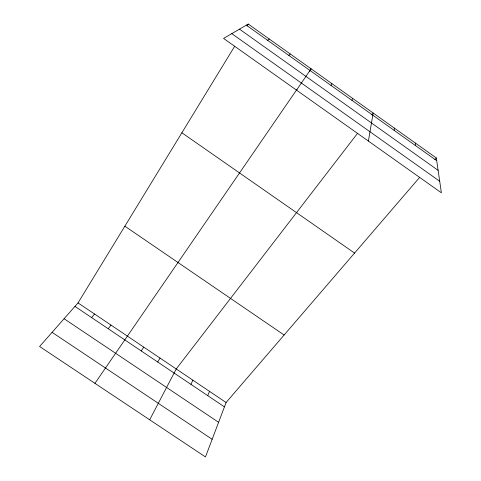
<?xml version="1.0" encoding="UTF-8"?>
<svg xmlns="http://www.w3.org/2000/svg" width="481" height="481" viewBox="0 0 481 481"><rect width="100%" height="100%" fill="white"/><g stroke="black" fill="none" stroke-linecap="round" stroke-linejoin="round"><path stroke-width="0.72" d="M394.204 130.417L394.318 128.06M368.404 141.083L373.178 113.011L371.801 114.797M351.948 100.343L352.573 98.34M419.715 177.297L226.088 402.513L205.471 456.95L39.61 346.494L78.03 302.91L234.716 46.206M207.72 395.635L209.524 391.372M190.939 384.355L192.905 380.194M331.006 85.432L331.878 83.604M149.687 419.799L176.232 368.975L357.593 133.261M157.72 362.025L159.999 358.05M247.084 25.95L248.238 24.05L436.327 157.978L441.39 192.821L223.575 38.42L248.238 24.05M141.276 350.974L143.711 347.096M296.518 90.127L311.099 68.807L309.433 71.236M94.949 383.345L296.939 89.412M108.225 328.757L110.979 325.072M91.618 317.592L94.529 314.009M434.86 159.68L436.327 157.978M288.847 55.423L290.235 53.95M267.634 40.326L269.282 39.033M64.075 318.741L218.59 422.306M52.086 332.341L212.163 439.291M78.03 302.91L226.088 402.513M74.958 306.397L224.435 406.872M124.862 226.184L284.115 335.023M181.872 132.78L354.569 253.072M246.332 25.162L436.718 160.678M239.484 29.149L438.125 170.37M231.782 33.64L439.706 181.253M415.368 143.049L415.506 145.581"/></g></svg>
